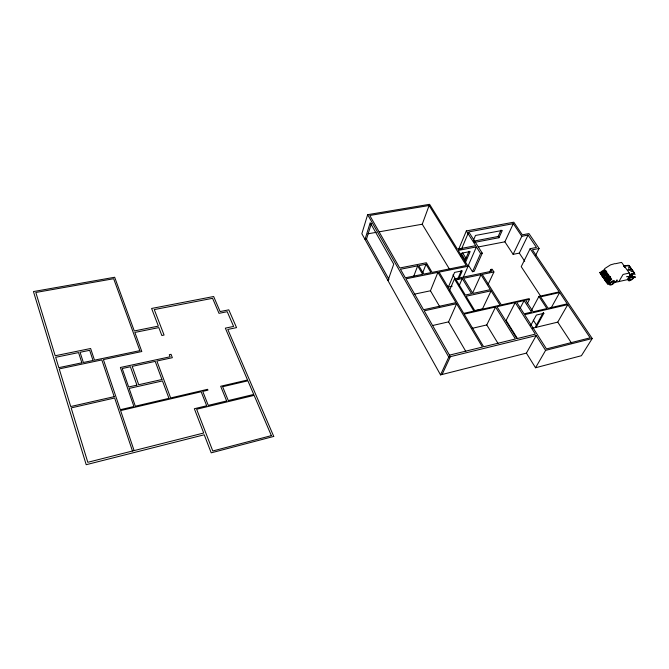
<?xml version="1.0" encoding="UTF-8"?>
<svg xmlns="http://www.w3.org/2000/svg" width="669" height="669" viewBox="0 0 669 669"><rect width="100%" height="100%" fill="white"/><g stroke="black" fill="none" stroke-linecap="round" stroke-linejoin="round"><path stroke-width="1" d="M608.096 281.582L608.623 281.565M601.791 275.845L601.481 275.168L602.543 275.101L601.791 275.845L602.61 274.474L601.255 272.442L601.941 271.581L604.567 269.331L606.089 271.463M608.238 283.43L605.788 280.62L606.457 279.876L605.922 281.641L605.504 281.281L605.838 280.905L608.029 283.773L600.043 272.325L602.334 275.444M605.796 281.666L600.043 272.325M535.459 255.633L539.089 248.467L528.962 233.573L522.322 234.844L513.8 222.2L466.343 230.93L475.709 245.674L457.429 249.194L429.582 204.304L367.649 214.674L361.845 233.732L440.536 374.891L526.411 353.123L536.17 335.604L545.595 350.38L535.534 367.758L526.411 353.123M388.973 279.391L366.487 239.134L371.379 223.429M387.97 280.587L393.74 264.163L370.183 222.702L365.006 239.402L366.487 239.134M449.727 269.574L422.248 224.215L429.113 205.508L369.756 215.477L399.736 267.985L426.387 262.758L432.099 272.4L466.285 265.518L429.113 205.508M413.601 276.615L417.673 265.869L400.455 269.256L405.33 277.794L422.616 274.315L417.673 265.869M422.432 273.487L426.019 264.23L418.794 265.652L423.736 274.089L430.987 272.626L426.019 264.23M616.534 281.248L617.069 279.876L616.642 281.398M439.717 306.67L430.451 290.781L437.911 272.367L405.924 278.831L423.561 309.73L455.957 302.639L437.911 272.367M458.658 249.345L466.343 230.93M461.777 248.458L468.359 232.829M460.54 255.918L461.702 253.175L470.156 251.527L465.432 262.482M452.185 286.207L448.389 287.009L454.577 272.408L462.271 270.836L458.733 279.032M449.351 290.823L454.427 278.94L491.907 271.179L490.812 269.44L492.125 269.172L493.914 271.982L487.977 284.651M473.518 240.046L475.492 235.455L502.277 230.445L498.957 237.729L474.38 242.412M464.679 261.261L468.994 251.226M457.738 278.956L461.267 270.761M459.101 285.847L462.279 278.547L471.545 293.716L465.348 295.062L456.116 279.826L462.279 278.547M472.481 271.739L480.585 253.492L476.403 246.911L468.425 265.208L472.481 271.739L474.137 271.397L482.265 253.158L468.743 231.909L513.315 223.672L521.803 236.282L513.123 254.345L504.878 241.818L513.315 223.672M463.266 277.242L468.049 266.279L458.206 250.423L476.403 246.911M432.667 325.494L448.581 321.864L456.601 303.718L482.449 347.06L449.484 355.13M473.585 241.158L498.146 236.492L501.039 230.119M472.707 292.83L480.978 274.666L490.352 289.652L472.899 293.423L463.625 278.271L480.978 274.666M440.536 374.891L448.765 357.062L536.17 335.604M442.1 374.489L450.362 356.677L424.196 310.834L456.601 303.718M489.549 272.166L490.812 269.44M491.088 290.823L466.067 296.25L474.923 310.851L500.078 305.189L491.088 290.823L482.516 308.844L473.66 310.842M513.123 254.345L519.311 253.108L528.092 235.078L536.463 247.421L530.149 248.684L521.226 266.655L540.962 296.643M471.837 328.429L486.764 324.933L495.537 307.021L515.423 338.991L483.654 346.768L464.152 314.104L495.537 307.021M515.23 302.572L496.967 306.695L516.869 338.639L535.342 334.124L515.23 302.572L506.132 320.401L517.497 338.631M519.955 308.576L524.111 300.573L531.546 312.105L524.07 313.845L516.669 302.254L524.111 300.573M527.214 303.785L529.547 299.344L529.095 298.642L501.332 304.905L482.224 274.407L493.914 271.982M531.345 310.617L538.93 296.426L559.217 291.86L530.149 248.684M530.642 325.611L536.379 315.066L543.847 313.309L543.337 312.523L535.61 326.564L536.112 327.35L543.847 313.309M550.846 308.409L559.677 292.537L567.27 303.826L548.12 308.284L540.594 296.844L559.677 292.537M532.424 328.236L557.737 322.132L567.797 304.604L590.15 337.82L546.464 348.909L524.605 314.673L567.797 304.604M599.842 272.668L600.344 272.342M604.617 277.961L605.052 277.108L604.751 277.903M604.617 278.095L604.592 277.593M605.504 281.281L606.457 279.876M606.365 280.478L606.457 281.206L601.949 275.218L602.61 274.474M605.587 280.963L607.987 283.489M618.808 281.691L623.073 274.441L629.353 273.036L630.014 275.712L627.706 279.408L628.291 279.266A3.429 1.422 -34.3 0 1 632.264 276.489A3.429 1.422 -34.3 0 1 633.493 278.087L634.689 276.749M627.823 269.958L631.494 269.013L634.647 273.312L630.098 276.255L629.73 275.26L631.687 274.825L629.797 274.599L630.524 275.595L630.098 276.255M539.089 248.467L532.415 249.805L592.224 338.514L581.411 355.716L535.534 367.758M634.756 277.526C635.057 275.979 634.622 278.388 635.282 277.15L635.182 276.815M601.406 275.486C603.455 273.387 601.063 274.641 602.284 274.708M606.75 280.261L606.089 281.005L606.658 280.863M601.665 271.196L600.779 272.576L601.891 271.505M609.342 281.95L608.213 283.02L609.342 281.95L608.706 281.733L607.987 282.703L611.709 279.299L610.17 277.15M627.806 265.25L628.392 265.3M604.483 277.652L605.269 277.418M604.6 276.13L605.821 275.009L606.934 276.573L605.713 277.685L604.6 276.13L605.821 275.009M605.713 277.685C609.835 277.443 603.12 271.932 607.285 276.523M609.058 281.557L608.355 282.41L604.918 277.794M604.366 270.125L602.234 271.957L604.726 275.452L605.905 274.441L603.413 270.945M605.913 272.116L606.44 271.096L605.871 272.091L606.716 271.43M606.49 275.068L607.368 274.323L604.291 270.192M607.92 275.101L607.042 275.854L610.145 280.002M609.492 277.158L610.571 276.807L610.295 276.473M604.684 268.603L610.521 264.874L614.602 263.711M630.089 275.879L630.691 275.653L629.797 274.599L634.087 272.985L628.701 265.66L624.762 265.852M606.457 281.206L605.88 281.348M629.797 274.599L634.647 273.312L628.91 265.509L624.344 265.568M545.595 350.38L592.224 338.514M627.706 279.408L628.291 279.266M614.769 281.181A3.345 1.405 -33.9 0 1 614.602 282.51L627.823 279.558L628.208 278.597M614.719 282.669A3.345 1.405 -33.9 0 0 614.886 281.34A3.345 1.405 -33.9 0 0 611.182 282.084A3.345 1.405 -33.9 0 0 609.568 283.84L609.718 283.623M609.568 283.84L607.987 284.2L600.126 273.144M529.547 299.344L525.633 300.222L533.093 311.779L546.899 308.568L538.93 296.426M614.886 281.34L611.182 282.084A3.002 1.263 -33.9 0 0 609.576 284.81A3.002 1.263 -33.9 0 0 612.846 284.074A3.002 1.263 -33.9 0 0 614.493 281.373M615.296 263.745L621.56 262.39L629.353 273.036M414.236 294.193L430.451 290.781M468.049 266.279L439.081 272.124L463.717 313.376L473.886 311.085L454.427 278.94M480.585 253.492L482.265 253.158M521.803 236.282L528.092 235.078M459.67 249.144L461.702 248.751M478.352 246.945L504.878 241.818M628.408 269.9L629.052 269.783M368 233.799L376.187 232.352M379.256 231.809L422.248 224.215M632.999 271.505L631.829 271.698L629.119 269.766M629.822 267.182L628.643 267.374L629.027 269.607M630.24 269.473L631.385 269.314M630.265 275.996L629.73 275.26L631.319 275.084M634.505 273.989L635.09 274.625M623.441 265.919L628.91 265.509C631.21 268.127 631.862 270.142 632.088 269.465M629.73 275.26L630.691 275.653M608.121 281.264L608.021 281.381M607.636 281.406L608.757 281.632M606.265 271.748L609.944 276.832M605.629 281.248L607.87 284.041M633.493 278.087L633.217 277.694A3.429 1.422 -34.3 0 0 633.484 277.15M623.659 265.852L624.863 267.491M629.838 275.018L630.399 275.787M607.845 275.168L610.948 279.324L608.79 281.156L606.281 277.635L607.469 276.623L609.986 280.144M604.207 270.268L607.209 274.457M607.761 275.235L610.789 279.458M604.124 270.335L607.126 274.524M607.686 275.302L610.705 279.525M603.965 270.468L607.051 274.591M607.527 275.444L610.621 279.592M603.89 270.535L606.883 274.733M607.444 275.511L610.463 279.734M603.731 270.677L606.808 274.8M607.285 275.645L610.387 279.801M603.647 270.744L606.649 274.934M607.201 275.712L610.22 279.935M603.488 270.878L606.566 275.001M603.338 271.012L605.83 274.507M607.385 276.682L609.902 280.202M603.179 271.146L605.754 274.566M607.235 276.815L609.827 280.269M603.104 271.213L605.596 274.7M607.159 276.882L609.668 280.403M602.945 271.346L605.52 274.767M607 277.016L609.593 280.47M602.869 271.413L605.361 274.909M606.917 277.091L609.434 280.612M602.71 271.547L605.278 274.976M606.758 277.225L609.35 280.679M602.627 271.622L605.119 275.11M606.674 277.292L609.191 280.813M602.552 271.689L605.044 275.176M606.599 277.359L609.108 280.88M602.393 271.823L604.96 275.243M609.033 280.947L606.44 277.501L608.865 281.089M602.309 271.89L604.801 275.385M604.701 277.484L602.518 274.365M605.838 280.905L600.093 272.609M519.311 253.108L524.73 261.278M557.737 322.132L571.41 342.913M498.146 236.492L498.957 237.729M533.31 320.175L536.622 325.335M462.647 252.941L465.933 258.217M461.334 253.651L465.072 259.681M486.764 324.933L498.004 343.406M452.963 274.909L455.656 279.358M447.795 286.014L448.389 287.009M448.581 321.864L465.8 351.376M367.649 214.674L448.765 357.062M134.109 450.597L120.604 410.59L201.16 391.741L206.688 405.765L194.345 408.734L203.71 433.01L87.806 462.296L71.157 407.906L114.642 397.996L132.479 451.006M608.74 283.639A3.002 1.271 -34 0 1 608.614 283.33M611.884 281.708A3.002 1.263 -33.9 0 1 613.205 281.189M627.698 279.575A3.236 1.346 -34.3 0 1 627.397 279.366M629.788 277.217A3.245 1.346 -34.3 0 1 630.507 276.774M631.235 276.431A3.245 1.346 -34.3 0 1 632.506 276.146M609.459 283.681A3.345 1.405 -33.9 0 1 611.131 282.009M611.867 281.549A3.345 1.405 -33.9 0 1 613.331 280.972M629.044 277.71A3.429 1.422 -34.3 0 1 630.499 276.69M631.268 276.33A3.429 1.422 -34.3 0 1 632.615 276.021M626.895 276.749L628.367 276.414L626.895 276.749M273.746 436.431L211.203 452.838L204.237 434.783L86.201 464.696L33.45 291.559L114.667 277.259L134.285 330.954L158.369 326.121L151.604 308.459L213.654 296.518L220.118 311.578L228.79 309.839L236.542 327.618L227.794 329.441L273.746 436.431M271.371 435.636L212.792 450.973L196.644 409.244L254.136 395.371L271.371 435.636M226.666 400.948L208.276 405.381L202.732 391.373L207.942 390.161L207.607 389.316L170.637 397.946L156.872 361.034L172.351 357.698L171.055 354.311L169.307 354.687L170.11 356.778L120.387 367.482L133.934 406.518L120.303 409.704L103.394 359.604L141.82 351.518L134.845 332.434L158.821 327.601L161.848 335.504L164.064 335.044L154.271 309.58L212.566 298.315L219.006 313.335L227.217 311.687L233.615 326.43L225.344 328.144L247.547 379.992L220.661 386.264L226.666 400.948M253.727 394.434L228.288 400.564L222.618 386.724L247.898 380.812L253.727 394.434M168.956 398.339L135.33 406.192L129.142 388.43L162.475 380.929L168.956 398.339M114.19 396.658L70.73 406.535L59.215 368.903L101.83 359.93L114.19 396.658M136.911 385.135L128.64 386.991L122.21 368.527L130.405 366.754L136.911 385.135M161.948 379.507L138.717 384.725L132.194 366.369L155.216 361.394L161.948 379.507M81.869 362.815L58.83 367.649L55.661 357.296L78.574 352.588L81.869 362.815M93.024 360.474L83.366 362.498L80.063 352.287L89.663 350.313L93.024 360.474M139.854 350.64L94.496 360.165L90.624 348.507L55.184 355.757L35.817 292.478L113.663 278.722L139.854 350.64M629.588 280.729A3.245 1.346 -34.3 0 0 633.677 277.158A3.245 1.346 -34.3 0 0 629.42 278.112A3.245 1.346 -34.3 0 0 629.588 280.729M611.198 284.467A2.158 0.912 -33.9 0 0 613.891 282.084A2.158 0.912 -33.9 0 0 611.014 282.736A2.158 0.912 -33.9 0 0 611.198 284.467M630.039 280.035A2.141 0.886 -34.3 0 0 632.732 277.668A2.141 0.886 -34.3 0 0 629.922 278.304A2.141 0.886 -34.3 0 0 630.039 280.035"/></g></svg>
